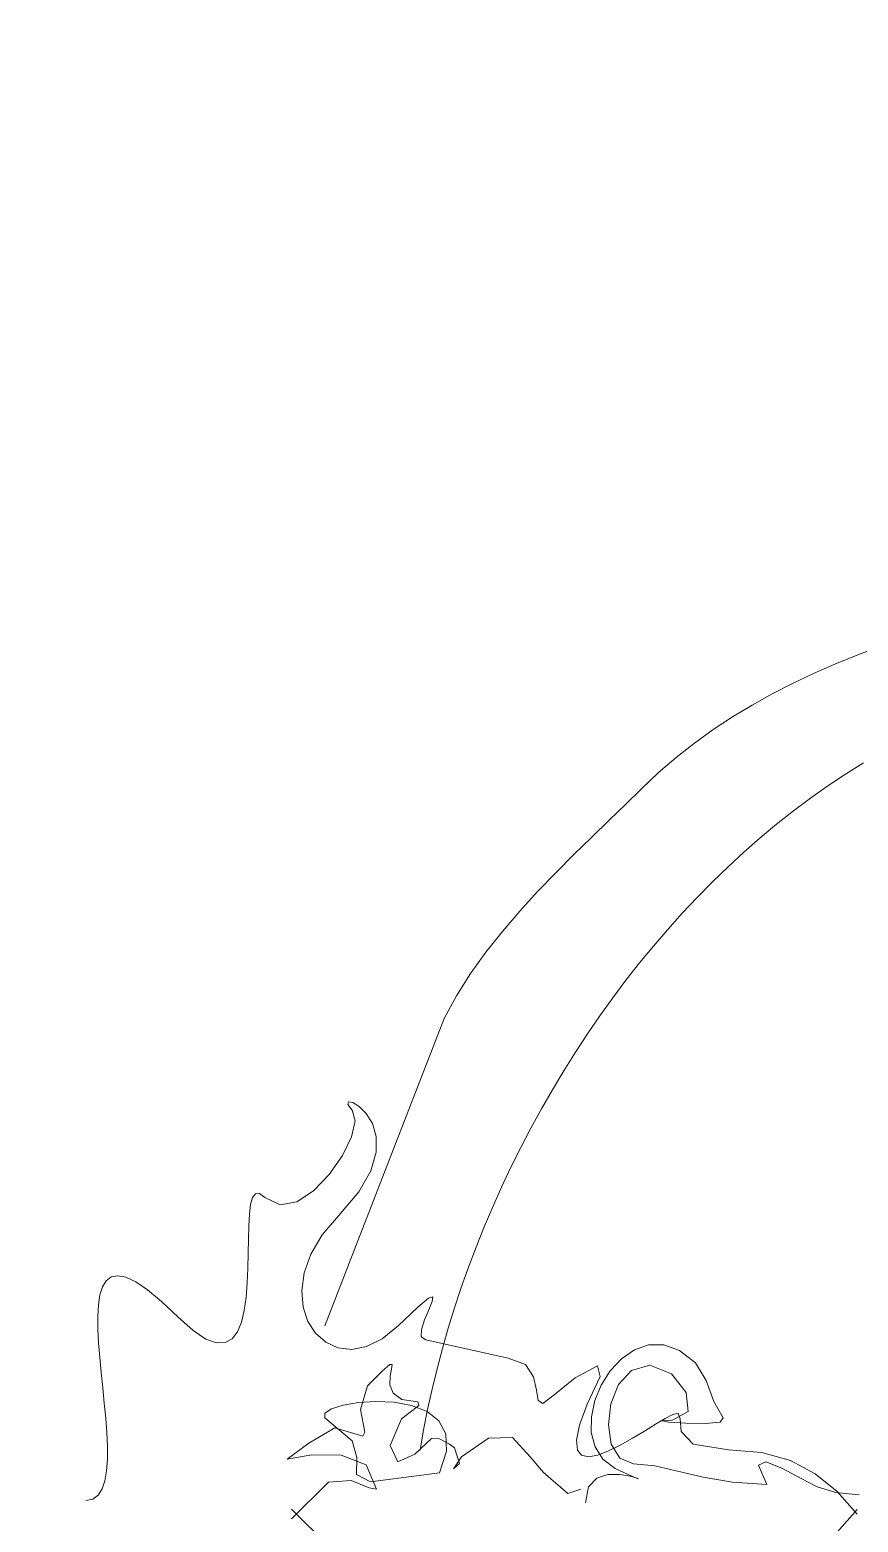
# Model space of a CAD drawing. Header units: centimetres. Extents: x -377343 to 693706, y 194584 to 813780.
# Drawn here: x 185090.5 to 185119.7, y 498829.3 to 498882 of the extents above; entities that cross this region are included whole.
import ezdxf

# ---------------------------------------------------------------- set-up
doc = ezdxf.new("R2010")
doc.units = ezdxf.units.CM
doc.layers.add('PIPA', color=11, linetype='Continuous')
doc.layers.add('TEXT', color=7, linetype='Continuous')

msp = doc.modelspace()

# ---------------------------------------------------------------- linework, layer by layer
at = {"layer": 'PIPA', "lineweight": 35, "extrusion": (0, 0.816497, 0.57735), "elevation": 193451.324}
msp.add_lwpolyline([(-421704.212, -325591.681), (-159560.265, -63447.734), (377343.333, -600351.331), (-158232.47, -1135927.133), (-693706.405, -600453.199), (-454216.825, -360963.619)], dxfattribs=at)
at = {"layer": 'TEXT', "color": 2, "linetype": 'Continuous', "lineweight": 13}
for p, q in [((185119.668, 498859.93), (185118.911, 498859.618)), ((185120.435, 498860.226), (185119.668, 498859.93)), ((185118.911, 498859.618), (185118.163, 498859.289)), ((185117.427, 498858.94), (185116.703, 498858.569)), ((185118.163, 498859.289), (185117.427, 498858.94)), ((185116.703, 498858.569), (185115.992, 498858.175)), ((185115.992, 498858.175), (185115.297, 498857.756)), ((185114.618, 498857.31), (185113.956, 498856.835)), ((185115.297, 498857.756), (185114.618, 498857.31)), ((185113.956, 498856.835), (185113.312, 498856.329)), ((185113.312, 498856.329), (185112.688, 498855.789)), ((185112.688, 498855.789), (185112.085, 498855.215)), ((185118.672, 498855.323), (185119.297, 498855.739)), ((185118.672, 498855.323), (185119.297, 498855.739)), ((185119.297, 498855.739), (185119.931, 498856.135)), ((185119.297, 498855.739), (185119.931, 498856.135)), ((185112.085, 498855.215), (185111.536, 498854.675)), ((185118.058, 498854.889), (185118.672, 498855.323)), ((185118.058, 498854.889), (185118.672, 498855.323)), ((185111.536, 498854.675), (185110.949, 498854.108)), ((185117.453, 498854.437), (185118.058, 498854.889)), ((185117.453, 498854.437), (185118.058, 498854.889)), ((185110.949, 498854.108), (185110.334, 498853.515)), ((185116.86, 498853.968), (185117.453, 498854.437)), ((185116.86, 498853.968), (185117.453, 498854.437)), ((185116.276, 498853.483), (185116.86, 498853.968)), ((185116.276, 498853.483), (185116.86, 498853.968)), ((185110.334, 498853.515), (185109.701, 498852.897)), ((185115.704, 498852.981), (185116.276, 498853.483)), ((185115.704, 498852.981), (185116.276, 498853.483)), ((185109.701, 498852.897), (185109.058, 498852.254)), ((185115.143, 498852.463), (185115.704, 498852.981)), ((185115.143, 498852.463), (185115.704, 498852.981)), ((185109.058, 498852.254), (185108.416, 498851.587)), ((185114.593, 498851.931), (185115.143, 498852.463)), ((185114.593, 498851.931), (185115.143, 498852.463)), ((185108.416, 498851.587), (185107.784, 498850.896)), ((185114.054, 498851.384), (185114.593, 498851.931)), ((185114.054, 498851.384), (185114.593, 498851.931)), ((185113.527, 498850.824), (185114.054, 498851.384)), ((185113.527, 498850.824), (185114.054, 498851.384)), ((185107.784, 498850.896), (185107.172, 498850.182)), ((185113.012, 498850.25), (185113.527, 498850.824)), ((185113.012, 498850.25), (185113.527, 498850.824)), ((185107.172, 498850.182), (185106.589, 498849.446)), ((185112.509, 498849.663), (185113.012, 498850.25)), ((185112.509, 498849.663), (185113.012, 498850.25)), ((185106.589, 498849.446), (185106.046, 498848.688)), ((185112.018, 498849.065), (185112.509, 498849.663)), ((185112.018, 498849.065), (185112.509, 498849.663)), ((185111.539, 498848.455), (185112.018, 498849.065)), ((185111.539, 498848.455), (185112.018, 498849.065)), ((185106.046, 498848.688), (185105.55, 498847.908)), ((185111.073, 498847.834), (185111.539, 498848.455)), ((185111.073, 498847.834), (185111.539, 498848.455)), ((185105.55, 498847.908), (185105.112, 498847.108)), ((185110.62, 498847.203), (185111.073, 498847.834)), ((185110.62, 498847.203), (185111.073, 498847.834)), ((185105.112, 498847.108), (185100.896, 498836.243)), ((185110.18, 498846.562), (185110.62, 498847.203)), ((185110.18, 498846.562), (185110.62, 498847.203)), ((185109.752, 498845.911), (185110.18, 498846.562)), ((185109.752, 498845.911), (185110.18, 498846.562)), ((185109.339, 498845.252), (185109.752, 498845.911)), ((185109.339, 498845.252), (185109.752, 498845.911)), ((185108.938, 498844.585), (185109.339, 498845.252)), ((185108.938, 498844.585), (185109.339, 498845.252)), ((185101.735, 498844.158), (185101.712, 498844.07)), ((185101.886, 498844.131), (185101.735, 498844.158)), ((185102.112, 498843.992), (185101.886, 498844.131)), ((185108.552, 498843.911), (185108.938, 498844.585)), ((185108.552, 498843.911), (185108.938, 498844.585)), ((185101.712, 498844.07), (185101.869, 498843.864)), ((185101.869, 498843.864), (185101.976, 498843.493)), ((185102.361, 498843.744), (185102.112, 498843.992)), ((185102.58, 498843.391), (185102.361, 498843.744)), ((185108.179, 498843.23), (185108.552, 498843.911)), ((185108.179, 498843.23), (185108.552, 498843.911)), ((185101.976, 498843.493), (185101.844, 498842.927)), ((185102.716, 498842.934), (185102.58, 498843.391)), ((185107.821, 498842.542), (185108.179, 498843.23)), ((185107.821, 498842.542), (185108.179, 498843.23)), ((185101.844, 498842.927), (185101.522, 498842.263)), ((185102.717, 498842.377), (185102.716, 498842.934)), ((185107.476, 498841.849), (185107.821, 498842.542)), ((185107.476, 498841.849), (185107.821, 498842.542)), ((185101.522, 498842.263), (185101.059, 498841.594)), ((185102.53, 498841.723), (185102.717, 498842.377)), ((185101.059, 498841.594), (185100.504, 498841.017)), ((185102.103, 498840.975), (185102.53, 498841.723)), ((185107.147, 498841.15), (185107.476, 498841.849)), ((185107.147, 498841.15), (185107.476, 498841.849)), ((185100.504, 498841.017), (185099.908, 498840.626)), ((185101.383, 498840.135), (185102.103, 498840.975)), ((185106.832, 498840.447), (185107.147, 498841.15)), ((185106.832, 498840.447), (185107.147, 498841.15)), ((185098.281, 498840.532), (185098.239, 498840.193)), ((185098.35, 498840.779), (185098.281, 498840.532)), ((185098.453, 498840.915), (185098.35, 498840.779)), ((185098.596, 498840.923), (185098.453, 498840.915)), ((185098.788, 498840.784), (185098.596, 498840.923)), ((185099.32, 498840.517), (185098.788, 498840.784)), ((185099.908, 498840.626), (185099.32, 498840.517)), ((185106.532, 498839.74), (185106.832, 498840.447)), ((185106.532, 498839.74), (185106.832, 498840.447)), ((185098.239, 498840.193), (185098.215, 498839.781)), ((185100.805, 498839.456), (185101.383, 498840.135)), ((185098.215, 498839.781), (185098.203, 498839.313)), ((185100.407, 498838.776), (185100.805, 498839.456)), ((185106.247, 498839.029), (185106.532, 498839.74)), ((185106.247, 498839.029), (185106.532, 498839.74)), ((185098.203, 498839.313), (185098.194, 498838.809)), ((185105.977, 498838.316), (185106.247, 498839.029)), ((185105.977, 498838.316), (185106.247, 498839.029)), ((185098.194, 498838.809), (185098.183, 498838.286)), ((185100.173, 498838.114), (185100.407, 498838.776)), ((185105.723, 498837.6), (185105.977, 498838.316)), ((185105.723, 498837.6), (185105.977, 498838.316)), ((185093.177, 498837.839), (185093.046, 498837.623)), ((185093.355, 498837.972), (185093.177, 498837.839)), ((185093.585, 498838.016), (185093.355, 498837.972)), ((185093.873, 498837.961), (185093.585, 498838.016)), ((185094.224, 498837.797), (185093.873, 498837.961)), ((185094.643, 498837.516), (185094.224, 498837.797)), ((185098.16, 498837.763), (185098.119, 498837.259)), ((185098.183, 498838.286), (185098.16, 498837.763)), ((185100.089, 498837.487), (185100.173, 498838.114)), ((185092.957, 498837.336), (185092.904, 498836.986)), ((185093.046, 498837.623), (185092.957, 498837.336)), ((185095.136, 498837.11), (185094.643, 498837.516)), ((185098.119, 498837.259), (185098.053, 498836.791)), ((185100.139, 498836.911), (185100.089, 498837.487)), ((185104.716, 498837.27), (185104.567, 498837.228)), ((185104.697, 498837.108), (185104.716, 498837.27)), ((185105.484, 498836.882), (185105.723, 498837.6)), ((185105.484, 498836.882), (185105.723, 498837.6)), ((185092.904, 498836.986), (185092.883, 498836.581)), ((185095.708, 498836.568), (185095.136, 498837.11)), ((185098.053, 498836.791), (185097.953, 498836.378)), ((185100.307, 498836.404), (185100.139, 498836.911)), ((185104.181, 498836.91), (185103.491, 498836.243)), ((185104.567, 498837.228), (185104.181, 498836.91)), ((185104.428, 498836.459), (185104.579, 498836.814)), ((185104.579, 498836.814), (185104.697, 498837.108)), ((185105.261, 498836.164), (185105.484, 498836.882)), ((185105.261, 498836.164), (185105.484, 498836.882)), ((185092.883, 498836.581), (185092.887, 498836.132)), ((185096.246, 498836.082), (185095.708, 498836.568)), ((185097.953, 498836.378), (185097.813, 498836.038)), ((185100.577, 498835.984), (185100.307, 498836.404)), ((185103.491, 498836.243), (185102.929, 498835.783)), ((185104.313, 498836.117), (185104.428, 498836.459)), ((185092.887, 498836.132), (185092.912, 498835.646)), ((185096.7, 498835.779), (185096.246, 498836.082)), ((185097.076, 498835.642), (185096.7, 498835.779)), ((185097.625, 498835.79), (185097.382, 498835.652)), ((185097.813, 498836.038), (185097.625, 498835.79)), ((185100.935, 498835.668), (185100.577, 498835.984)), ((185101.365, 498835.472), (185100.935, 498835.668)), ((185102.929, 498835.783), (185102.377, 498835.512)), ((185104.302, 498835.859), (185104.313, 498836.117)), ((185104.464, 498835.757), (185104.302, 498835.859)), ((185107.383, 498835.108), (185104.464, 498835.757)), ((185105.055, 498835.445), (185105.261, 498836.164)), ((185105.055, 498835.445), (185105.261, 498836.164)), ((185092.912, 498835.646), (185092.952, 498835.133)), ((185092.952, 498835.133), (185093.003, 498834.601)), ((185097.382, 498835.652), (185097.076, 498835.642)), ((185101.851, 498835.414), (185101.365, 498835.472)), ((185102.377, 498835.512), (185101.851, 498835.414)), ((185104.864, 498834.725), (185105.055, 498835.445)), ((185104.864, 498834.725), (185105.055, 498835.445)), ((185111.379, 498835.083), (185111.835, 498835.399)), ((185111.379, 498835.083), (185111.835, 498835.399)), ((185111.835, 498835.399), (185112.339, 498835.573)), ((185111.835, 498835.399), (185112.339, 498835.573)), ((185112.339, 498835.573), (185112.877, 498835.576)), ((185112.339, 498835.573), (185112.877, 498835.576)), ((185112.877, 498835.576), (185113.435, 498835.375)), ((185112.877, 498835.576), (185113.435, 498835.375)), ((185113.435, 498835.375), (185113.998, 498834.941)), ((185113.435, 498835.375), (185113.998, 498834.941)), ((185093.003, 498834.601), (185093.058, 498834.061)), ((185102.404, 498834.131), (185102.927, 498834.645)), ((185102.404, 498834.131), (185102.927, 498834.645)), ((185102.927, 498834.645), (185103.194, 498834.876)), ((185102.927, 498834.645), (185103.194, 498834.876)), ((185103.194, 498834.876), (185103.281, 498834.884)), ((185103.194, 498834.876), (185103.281, 498834.884)), ((185103.261, 498834.728), (185103.21, 498834.467)), ((185103.261, 498834.728), (185103.21, 498834.467)), ((185103.281, 498834.884), (185103.261, 498834.728)), ((185103.281, 498834.884), (185103.261, 498834.728)), ((185104.69, 498834.007), (185104.864, 498834.725)), ((185104.69, 498834.007), (185104.864, 498834.725)), ((185107.987, 498834.877), (185107.383, 498835.108)), ((185108.271, 498834.448), (185107.987, 498834.877)), ((185110.529, 498834.832), (185109.749, 498834.412)), ((185110.626, 498834.46), (185110.529, 498834.832)), ((185110.667, 498834.154), (185110.985, 498834.658)), ((185110.667, 498834.154), (185110.985, 498834.658)), ((185110.985, 498834.658), (185111.379, 498835.083)), ((185110.985, 498834.658), (185111.379, 498835.083)), ((185111.736, 498834.667), (185111.278, 498834.169)), ((185111.736, 498834.667), (185111.278, 498834.169)), ((185112.376, 498834.86), (185111.736, 498834.667)), ((185112.376, 498834.86), (185111.736, 498834.667)), ((185113.153, 498834.556), (185112.376, 498834.86)), ((185113.153, 498834.556), (185112.376, 498834.86)), ((185113.998, 498834.941), (185114.376, 498834.311)), ((185113.998, 498834.941), (185114.376, 498834.311)), ((185102.164, 498833.29), (185102.404, 498834.131)), ((185102.164, 498833.29), (185102.404, 498834.131)), ((185103.21, 498834.467), (185103.203, 498834.161)), ((185103.21, 498834.467), (185103.203, 498834.161)), ((185103.203, 498834.161), (185103.313, 498833.868)), ((185103.203, 498834.161), (185103.313, 498833.868)), ((185108.376, 498833.973), (185108.271, 498834.448)), ((185109.749, 498834.412), (185109.004, 498833.811)), ((185110.172, 498833.483), (185110.626, 498834.46)), ((185110.44, 498833.603), (185110.667, 498834.154)), ((185110.44, 498833.603), (185110.667, 498834.154)), ((185111.278, 498834.169), (185111.004, 498833.488)), ((185111.278, 498834.169), (185111.004, 498833.488)), ((185113.663, 498833.887), (185113.153, 498834.556)), ((185113.663, 498833.887), (185113.153, 498834.556)), ((185114.376, 498834.311), (185114.646, 498833.572)), ((185114.376, 498834.311), (185114.646, 498833.572)), ((185093.058, 498834.061), (185093.112, 498833.52)), ((185102.707, 498833.579), (185102.092, 498833.541)), ((185103.349, 498833.547), (185102.707, 498833.579)), ((185103.313, 498833.868), (185103.617, 498833.649)), ((185103.313, 498833.868), (185103.617, 498833.649)), ((185103.967, 498833.432), (185103.349, 498833.547)), ((185103.617, 498833.649), (185104.188, 498833.563)), ((185103.617, 498833.649), (185104.188, 498833.563)), ((185104.188, 498833.563), (185104.224, 498833.434)), ((185104.188, 498833.563), (185104.224, 498833.434)), ((185104.533, 498833.289), (185104.69, 498834.007)), ((185104.533, 498833.289), (185104.69, 498834.007)), ((185108.44, 498833.607), (185108.376, 498833.973)), ((185108.602, 498833.502), (185108.44, 498833.607)), ((185109.004, 498833.811), (185108.602, 498833.502)), ((185110.318, 498833.034), (185110.44, 498833.603)), ((185110.318, 498833.034), (185110.44, 498833.603)), ((185113.733, 498833.218), (185113.663, 498833.887)), ((185113.733, 498833.218), (185113.663, 498833.887)), ((185114.646, 498833.572), (185114.971, 498832.995)), ((185114.646, 498833.572), (185114.971, 498832.995)), ((185093.112, 498833.52), (185093.161, 498832.988)), ((185100.905, 498833.163), (185100.896, 498833)), ((185101.14, 498833.318), (185100.905, 498833.163)), ((185101.553, 498833.449), (185101.14, 498833.318)), ((185102.092, 498833.541), (185101.553, 498833.449)), ((185102.32, 498832.485), (185102.164, 498833.29)), ((185102.32, 498832.485), (185102.164, 498833.29)), ((185104.224, 498833.434), (185103.611, 498832.962)), ((185104.224, 498833.434), (185103.611, 498832.962)), ((185104.512, 498833.216), (185103.967, 498833.432)), ((185104.392, 498832.574), (185104.533, 498833.289)), ((185104.392, 498832.574), (185104.533, 498833.289)), ((185104.932, 498832.886), (185104.512, 498833.216)), ((185109.901, 498832.74), (185110.172, 498833.483)), ((185110.315, 498832.48), (185110.318, 498833.034)), ((185110.315, 498832.48), (185110.318, 498833.034)), ((185111.004, 498833.488), (185110.917, 498832.746)), ((185111.004, 498833.488), (185110.917, 498832.746)), ((185113.2, 498833.11), (185112.926, 498832.97)), ((185113.187, 498832.914), (185113.733, 498833.218)), ((185113.187, 498832.914), (185113.733, 498833.218)), ((185113.382, 498833.162), (185113.2, 498833.11)), ((185113.456, 498832.96), (185113.382, 498833.162)), ((185093.161, 498832.988), (185093.199, 498832.474)), ((185100.332, 498832.107), (185101.26, 498832.641)), ((185100.332, 498832.107), (185101.26, 498832.641)), ((185100.896, 498833), (185101.869, 498832.189)), ((185101.26, 498832.641), (185102.242, 498832.347)), ((185101.26, 498832.641), (185102.242, 498832.347)), ((185103.611, 498832.962), (185103.215, 498832.022)), ((185103.611, 498832.962), (185103.215, 498832.022)), ((185104.269, 498831.86), (185104.392, 498832.574)), ((185104.269, 498831.86), (185104.392, 498832.574)), ((185105.179, 498832.426), (185104.932, 498832.886)), ((185109.791, 498832.208), (185109.901, 498832.74)), ((185110.917, 498832.746), (185111.021, 498832.065)), ((185110.917, 498832.746), (185111.021, 498832.065)), ((185112.188, 498832.527), (185111.767, 498832.273)), ((185112.582, 498832.768), (185112.188, 498832.527)), ((185112.926, 498832.97), (185112.582, 498832.768)), ((185112.813, 498832.892), (185113.187, 498832.914)), ((185112.813, 498832.892), (185113.187, 498832.914)), ((185113.055, 498832.845), (185112.813, 498832.892)), ((185113.055, 498832.845), (185112.813, 498832.892)), ((185113.653, 498832.803), (185113.055, 498832.845)), ((185113.653, 498832.803), (185113.055, 498832.845)), ((185113.484, 498832.514), (185113.456, 498832.96)), ((185113.907, 498832.068), (185113.484, 498832.514)), ((185114.346, 498832.794), (185113.653, 498832.803)), ((185114.346, 498832.794), (185113.653, 498832.803)), ((185114.872, 498832.849), (185114.346, 498832.794)), ((185114.872, 498832.849), (185114.346, 498832.794)), ((185114.971, 498832.995), (185114.872, 498832.849)), ((185114.971, 498832.995), (185114.872, 498832.849)), ((185093.199, 498832.474), (185093.22, 498831.987)), ((185093.22, 498831.987), (185093.219, 498831.535)), ((185099.566, 498831.536), (185100.332, 498832.107)), ((185099.566, 498831.536), (185100.332, 498832.107)), ((185101.869, 498832.189), (185102.037, 498831.595)), ((185102.242, 498832.347), (185102.32, 498832.485)), ((185102.242, 498832.347), (185102.32, 498832.485)), ((185103.215, 498832.022), (185103.485, 498831.437)), ((185103.215, 498832.022), (185103.485, 498831.437)), ((185104.08, 498831.716), (185104.674, 498832.266)), ((185104.08, 498831.716), (185104.674, 498832.266)), ((185104.674, 498832.266), (185104.956, 498832.254)), ((185104.674, 498832.266), (185104.956, 498832.254)), ((185104.956, 498832.254), (185105.311, 498832.061)), ((185104.956, 498832.254), (185105.311, 498832.061)), ((185105.202, 498831.82), (185105.179, 498832.426)), ((185105.311, 498832.061), (185105.485, 498831.941)), ((185105.311, 498832.061), (185105.485, 498831.941)), ((185105.728, 498831.617), (185106.683, 498832.284)), ((185105.728, 498831.617), (185106.683, 498832.284)), ((185106.683, 498832.284), (185107.53, 498832.302)), ((185106.683, 498832.284), (185107.53, 498832.302)), ((185107.53, 498832.302), (185108.16, 498831.617)), ((185107.53, 498832.302), (185108.16, 498831.617)), ((185109.822, 498831.86), (185109.791, 498832.208)), ((185110.445, 498831.971), (185110.315, 498832.48)), ((185110.445, 498831.971), (185110.315, 498832.48)), ((185110.722, 498831.538), (185110.445, 498831.971)), ((185110.722, 498831.538), (185110.445, 498831.971)), ((185111.338, 498832.031), (185110.923, 498831.825)), ((185111.021, 498832.065), (185111.317, 498831.567)), ((185111.021, 498832.065), (185111.317, 498831.567)), ((185111.767, 498832.273), (185111.338, 498832.031)), ((185115.166, 498831.865), (185113.907, 498832.068)), ((185093.219, 498831.535), (185093.192, 498831.128)), ((185100.437, 498831.691), (185099.566, 498831.536)), ((185100.437, 498831.691), (185099.566, 498831.536)), ((185101.482, 498831.678), (185100.437, 498831.691)), ((185101.482, 498831.678), (185100.437, 498831.691)), ((185102.36, 498831.331), (185101.482, 498831.678)), ((185102.36, 498831.331), (185101.482, 498831.678)), ((185102.037, 498831.595), (185102.025, 498831)), ((185103.485, 498831.437), (185104.08, 498831.716)), ((185103.485, 498831.437), (185104.08, 498831.716)), ((185104.95, 498831.054), (185105.202, 498831.82)), ((185105.449, 498831.197), (185105.728, 498831.617)), ((185105.449, 498831.197), (185105.728, 498831.617)), ((185105.485, 498831.941), (185105.656, 498831.389)), ((185105.485, 498831.941), (185105.656, 498831.389)), ((185108.16, 498831.617), (185108.623, 498831.071)), ((185108.16, 498831.617), (185108.623, 498831.071)), ((185109.971, 498831.673), (185109.822, 498831.86)), ((185110.218, 498831.621), (185109.971, 498831.673)), ((185110.543, 498831.68), (185110.218, 498831.621)), ((185110.923, 498831.825), (185110.543, 498831.68)), ((185111.16, 498831.212), (185110.722, 498831.538)), ((185111.16, 498831.212), (185110.722, 498831.538)), ((185111.317, 498831.567), (185111.809, 498831.374)), ((185111.317, 498831.567), (185111.809, 498831.374)), ((185116.339, 498831.769), (185115.166, 498831.865)), ((185116.222, 498831.321), (185116.474, 498831.445)), ((185116.222, 498831.321), (185116.474, 498831.445)), ((185117.348, 498831.486), (185116.339, 498831.769)), ((185116.474, 498831.445), (185117.048, 498831.222)), ((185116.474, 498831.445), (185117.048, 498831.222)), ((185118.225, 498831.024), (185117.348, 498831.486)), ((185093.192, 498831.128), (185093.132, 498830.775)), ((185102.025, 498831), (185102.518, 498830.73)), ((185102.728, 498830.482), (185102.36, 498831.331)), ((185102.728, 498830.482), (185102.36, 498831.331)), ((185102.518, 498830.73), (185104.95, 498831.054)), ((185105.656, 498831.389), (185105.449, 498831.197)), ((185105.656, 498831.389), (185105.449, 498831.197)), ((185108.623, 498831.071), (185109.482, 498830.326)), ((185108.623, 498831.071), (185109.482, 498830.326)), ((185110.51, 498830.868), (185110.902, 498830.995)), ((185110.51, 498830.868), (185110.902, 498830.995)), ((185110.902, 498830.995), (185111.32, 498830.996)), ((185110.902, 498830.995), (185111.32, 498830.996)), ((185111.743, 498830.94), (185111.16, 498831.212)), ((185111.743, 498830.94), (185111.16, 498831.212)), ((185111.32, 498830.996), (185111.688, 498830.931)), ((185111.32, 498830.996), (185111.688, 498830.931)), ((185111.688, 498830.931), (185111.932, 498830.86)), ((185111.688, 498830.931), (185111.932, 498830.86)), ((185111.975, 498830.843), (185111.743, 498830.94)), ((185111.975, 498830.843), (185111.743, 498830.94)), ((185111.809, 498831.374), (185112.555, 498831.298)), ((185111.809, 498831.374), (185112.555, 498831.298)), ((185112.555, 498831.298), (185113.359, 498831.117)), ((185112.555, 498831.298), (185113.359, 498831.117)), ((185113.359, 498831.117), (185114.261, 498830.901)), ((185113.359, 498831.117), (185114.261, 498830.901)), ((185116.511, 498830.644), (185116.222, 498831.321)), ((185116.511, 498830.644), (185116.222, 498831.321)), ((185117.048, 498831.222), (185117.728, 498830.859)), ((185117.048, 498831.222), (185117.728, 498830.859)), ((185119, 498830.391), (185118.225, 498831.024)), ((185093.035, 498830.485), (185092.895, 498830.267)), ((185093.132, 498830.775), (185093.035, 498830.485)), ((185099.728, 498829.428), (185101.026, 498830.725)), ((185099.728, 498829.428), (185101.026, 498830.725)), ((185101.026, 498830.725), (185101.827, 498830.788)), ((185101.026, 498830.725), (185101.827, 498830.788)), ((185101.827, 498830.788), (185102.467, 498830.527)), ((185101.827, 498830.788), (185102.467, 498830.527)), ((185102.467, 498830.527), (185102.728, 498830.482)), ((185102.467, 498830.527), (185102.728, 498830.482)), ((185109.482, 498830.326), (185109.944, 498830.482)), ((185109.482, 498830.326), (185109.944, 498830.482)), ((185110.106, 498829.996), (185110.22, 498830.555)), ((185110.106, 498829.996), (185110.22, 498830.555)), ((185110.22, 498830.555), (185110.51, 498830.868)), ((185110.22, 498830.555), (185110.51, 498830.868)), ((185111.932, 498830.86), (185111.975, 498830.843)), ((185111.932, 498830.86), (185111.975, 498830.843)), ((185114.261, 498830.901), (185115.298, 498830.72)), ((185114.261, 498830.901), (185115.298, 498830.72)), ((185115.298, 498830.72), (185116.511, 498830.644)), ((185115.298, 498830.72), (185116.511, 498830.644)), ((185117.728, 498830.859), (185118.295, 498830.563)), ((185117.728, 498830.859), (185118.295, 498830.563)), ((185118.295, 498830.563), (185118.947, 498830.361)), ((185118.295, 498830.563), (185118.947, 498830.361)), ((185119.706, 498829.595), (185119, 498830.391)), ((185092.706, 498830.129), (185092.464, 498830.081)), ((185092.895, 498830.267), (185092.706, 498830.129)), ((185118.947, 498830.361), (185119.775, 498830.281)), ((185118.947, 498830.361), (185119.775, 498830.281)), ((185099.728, 498829.774), (185101.026, 498828.477)), ((185099.728, 498829.774), (185101.026, 498828.477)), ((185119.706, 498829.757), (185119, 498828.961))]:
    msp.add_line(p, q, dxfattribs=at)

doc.saveas('drawing.dxf')
